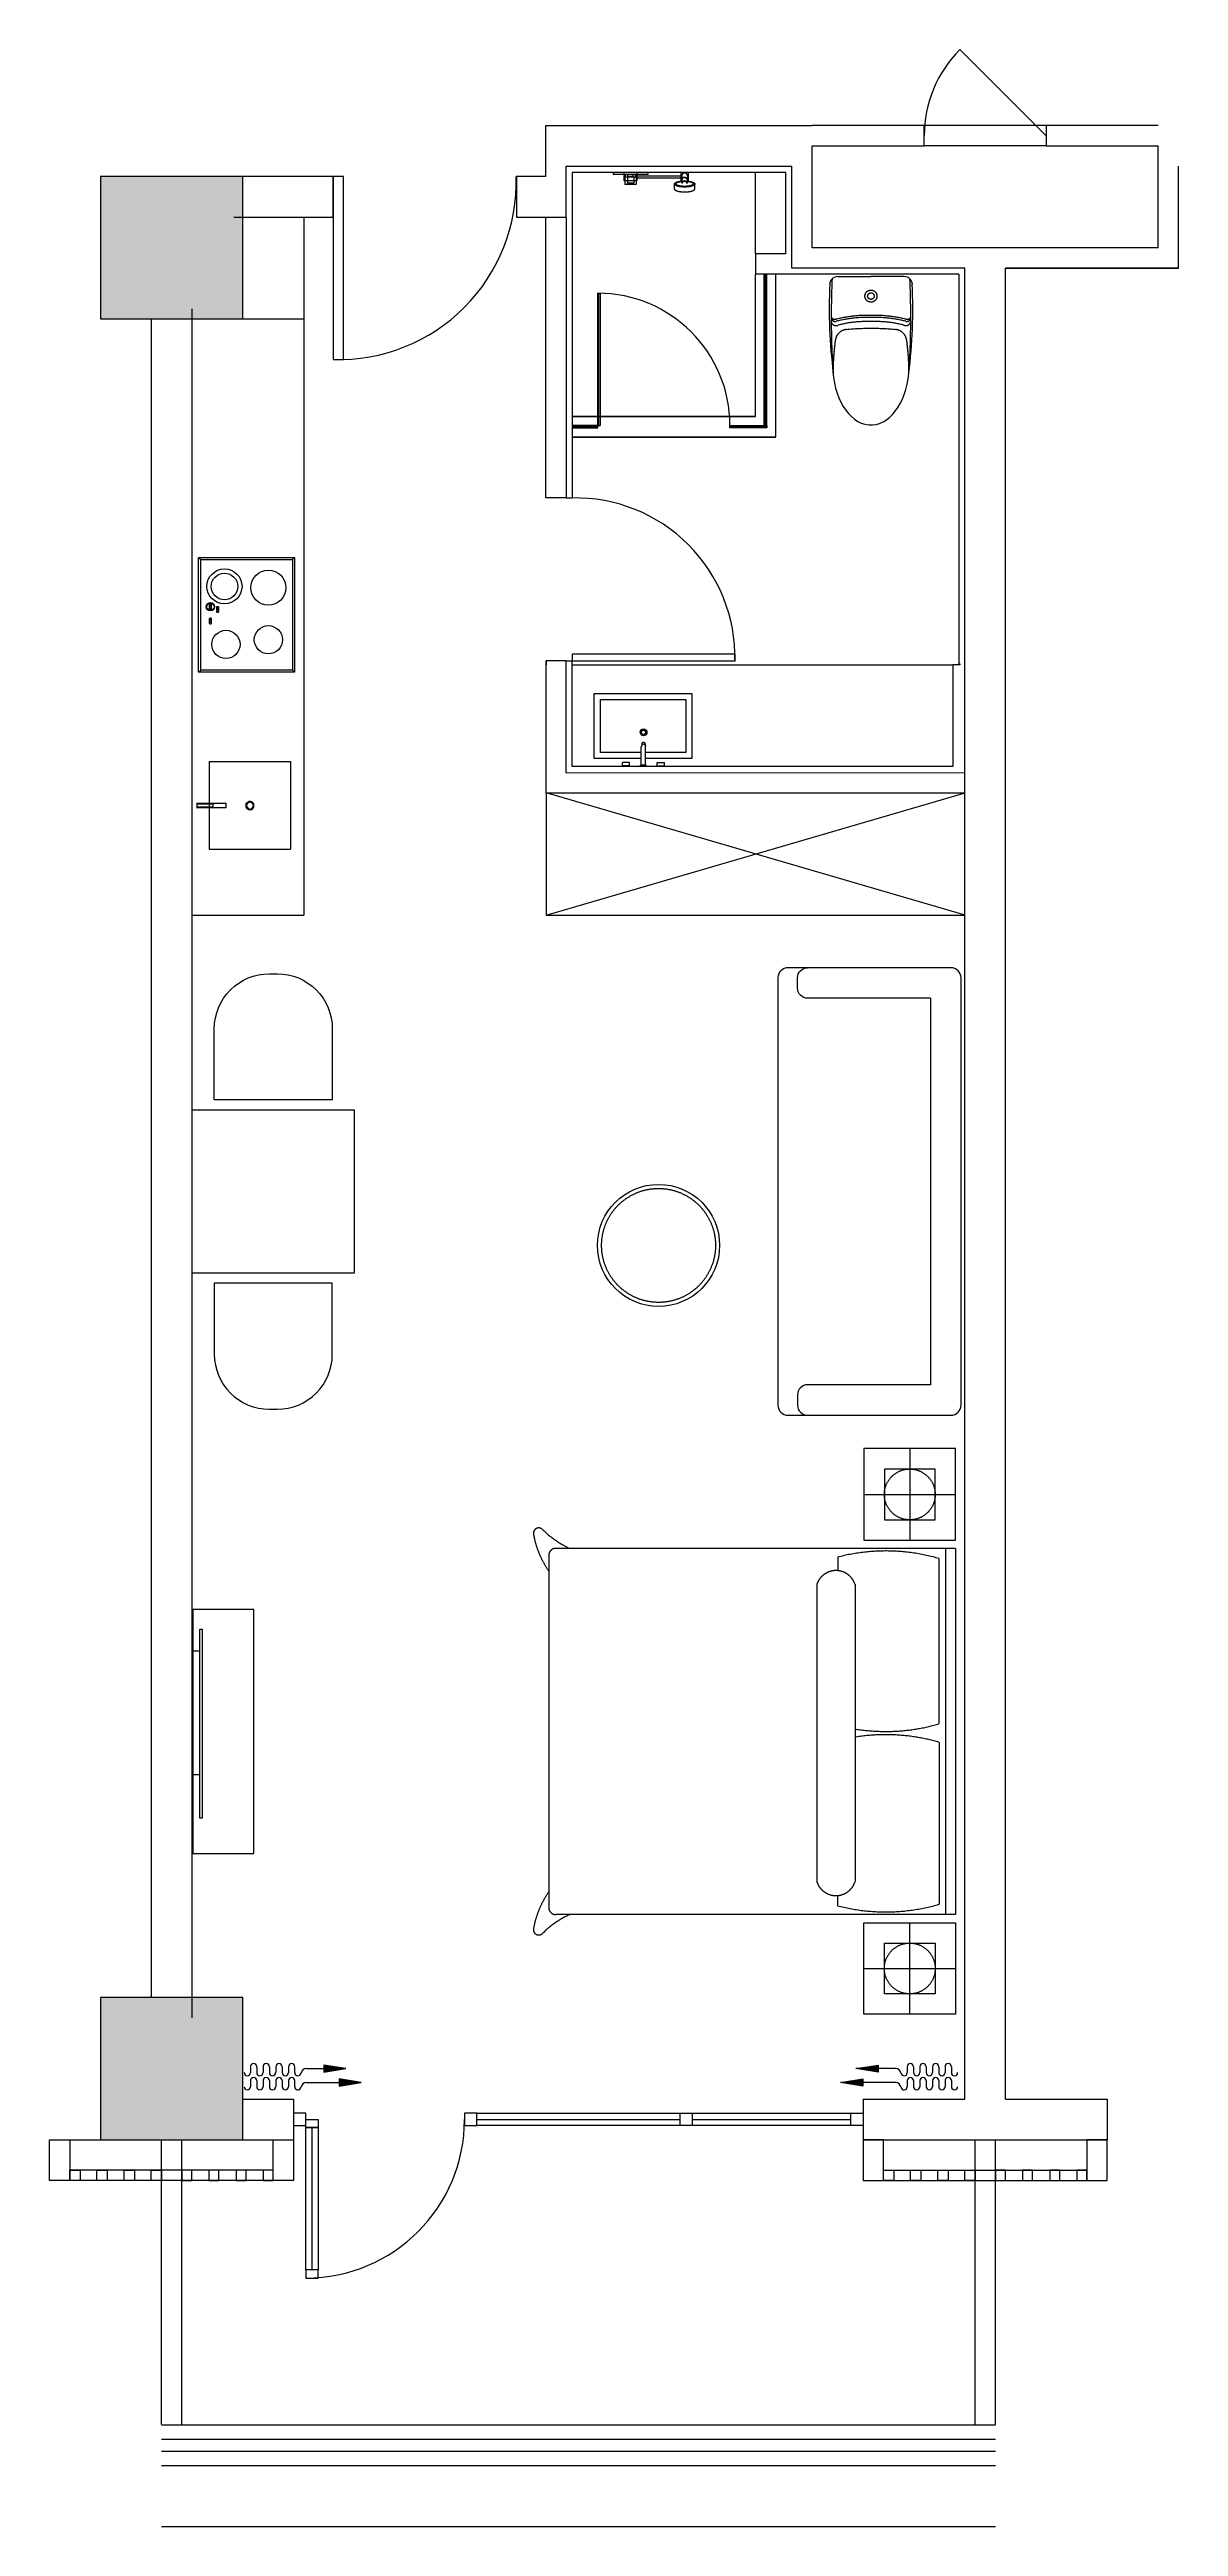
# Model space of a CAD drawing. Header units: millimetres. Extents: x -171991 to -58043, y -1085310 to -1072722.
# Drawn here: x -129583 to -124033, y -1084897 to -1072722 of the extents above; entities that cross this region are included whole.
import ezdxf

# ---------------------------------------------------------------- set-up
doc = ezdxf.new("R2010")
doc.units = ezdxf.units.MM
doc.header["$LTSCALE"] = 1000
doc.header["$MEASUREMENT"] = 0
doc.linetypes.add('DASH', pattern=[0.35, 0.25, -0.1])
for name, color, linetype in [('A-土建墙  柱', 6, 'Continuous'), ('B不可动建筑图层', 6, 'Continuous'), ('COLUMN', 6, 'Continuous'), ('DOOR_FIRE_TEXT', 7, 'Continuous'), ('J家具', 4, 'Continuous'), ('K可动模块', 4, 'Continuous')]:
    doc.layers.add(name, color=color, linetype=linetype)
doc.styles.add('ROMANS', font='romans.shx', dxfattribs={"width": 0.5})

# ---------------------------------------------------------------- blocks, each defined once
blk = doc.blocks.new('$DORLIB2D$00000114')
at = {"color": 0}
blk.add_line((0.5, 0), (-0.207, 0.707), dxfattribs=at)
blk.add_arc((0.5, 0), 1, 135, 180, dxfattribs=at)

msp = doc.modelspace()

# ---------------------------------------------------------------- hatches: boundary and pattern name
at = {"layer": 'B不可动建筑图层', "extrusion": (-1.36181e-08, 7.05595e-19, 1)}
for points in [[(-129333, -1074046), (-128633, -1074046), (-128633, -1073346), (-129333, -1073346)], [(-129333, -1082996), (-128633, -1082996), (-128633, -1082296), (-129333, -1082296)]]:
    msp.add_hatch(color=6, dxfattribs=at).paths.add_polyline_path(points)

# ---------------------------------------------------------------- linework, layer by layer
at = {"layer": 'A-土建墙  柱', "color": 6, "extrusion": (-1.36181e-08, 7.05684e-19, 1)}
for p, q in [((-125083, -1073796, 0), (-125933, -1073796, 0)), ((-125083, -1073796, 0), (-125933, -1073796, 0)), ((-124983, -1073696, 0), (-125833, -1073696, 0)), ((-125083, -1082796, 0), (-125083, -1073796, 0)), ((-124883, -1082796, 0), (-124883, -1073796, 0)), ((-128633, -1082796, 0), (-128383, -1082796, 0))]:
    msp.add_line(p, q, dxfattribs=at)
at = {"layer": 'B不可动建筑图层', "color": 6, "extrusion": (-1.36181e-08, 7.05684e-19, 1)}
for p, q in [((-127143, -1073096, 0), (-125833, -1073096, 0)), ((-127143, -1073346, 0), (-127143, -1073096, 0)), ((-125283, -1073096, 0), (-125833, -1073096, 0)), ((-124683, -1073096, 0), (-125283, -1073096, 0)), ((-125283, -1073196, 0), (-125283, -1073096, 0)), ((-124133, -1073096, 0), (-124683, -1073096, 0)), ((-124683, -1073096, 0), (-124683, -1073196, 0)), ((-127043, -1073296, 0), (-125933, -1073296, 0)), ((-127043, -1073546, 0), (-127043, -1073296, 0)), ((-127043, -1073296, 0), (-125933, -1073296, 0)), ((-127043, -1073546, 0), (-127043, -1073296, 0)), ((-125933, -1073796, 0), (-125933, -1073296, 0)), ((-125933, -1073796, 0), (-125933, -1073296, 0)), ((-125833, -1073696, 0), (-125833, -1073196, 0)), ((-125833, -1073196, 0), (-125283, -1073196, 0)), ((-124683, -1073196, 0), (-125283, -1073196, 0)), ((-124683, -1073196, 0), (-124133, -1073196, 0)), ((-124133, -1073696, 0), (-124133, -1073196, 0)), ((-124033, -1073796, 0), (-124033, -1073296, 0)), ((-124033, -1073796, 0), (-124033, -1073296, 0)), ((-128633, -1073346, 0), (-129333, -1073346, 0)), ((-129333, -1073346, 0), (-129333, -1074046, 0)), ((-128188, -1073346, 0), (-128677, -1073346, 0)), ((-128633, -1074046, 0), (-128633, -1073346, 0)), ((-128188, -1073346, 0), (-128633, -1073346, 0)), ((-128188, -1073546, 0), (-128188, -1073346, 0)), ((-128188, -1073546, 0), (-128188, -1073346, 0)), ((-127143, -1073346, 0), (-127288, -1073346, 0)), ((-127288, -1073346, 0), (-127288, -1073546, 0)), ((-127143, -1073346, 0), (-127288, -1073346, 0)), ((-128677, -1073546, 0), (-128188, -1073546, 0)), ((-128633, -1073546, 0), (-128188, -1073546, 0)), ((-127288, -1073546, 0), (-127043, -1073546, 0)), ((-124133, -1073696, 0), (-124983, -1073696, 0)), ((-124033, -1073796, 0), (-124883, -1073796, 0)), ((-124883, -1073796, 0), (-124033, -1073796, 0)), ((-128883, -1073996), (-128883, -1082396)), ((-129083, -1074046, 0), (-129083, -1082296, 0)), ((-128633, -1082296, 0), (-129333, -1082296, 0)), ((-129333, -1082296, 0), (-129333, -1082996, 0)), ((-128633, -1082996, 0), (-128633, -1082296, 0)), ((-128383, -1082796, 0), (-128383, -1082996, 0)), ((-125583, -1082796, 0), (-125083, -1082796, 0)), ((-125583, -1082796, 0), (-125583, -1082996, 0)), ((-124883, -1082796, 0), (-124383, -1082796, 0)), ((-124383, -1082796, 0), (-124383, -1082996, 0)), ((-127483, -1082866, 0), (-126483, -1082866, 0)), ((-127483, -1082896, 0), (-126483, -1082896, 0)), ((-126483, -1082926, 0), (-127483, -1082926, 0)), ((-126423, -1082866, 0), (-125643, -1082866, 0)), ((-126423, -1082896, 0), (-125643, -1082896, 0)), ((-125643, -1082926, 0), (-126423, -1082926, 0)), ((-129583, -1083196, 0), (-129583, -1082996, 0)), ((-129583, -1082996, 0), (-129483, -1082996, 0)), ((-129583, -1082996, 0), (-129333, -1082996, 0)), ((-129483, -1082996, 0), (-129483, -1083196, 0)), ((-129333, -1082996, 0), (-128633, -1082996, 0)), ((-129033, -1084396, 0), (-129033, -1082996, 0)), ((-128933, -1084396, 0), (-128933, -1082996, 0)), ((-128633, -1082996, 0), (-128383, -1082996, 0)), ((-128293, -1082936, 0), (-128293, -1083636, 0)), ((-125583, -1082996, 0), (-124983, -1082996, 0)), ((-125033, -1084396, 0), (-125033, -1082996, 0)), ((-124983, -1082996, 0), (-124383, -1082996, 0)), ((-124933, -1084396, 0), (-124933, -1082996, 0)), ((-129033, -1083146, 0), (-129483, -1083146, 0)), ((-128483, -1083146, 0), (-129033, -1083146, 0)), ((-125483, -1083146, 0), (-124933, -1083146, 0)), ((-124933, -1083146, 0), (-124483, -1083146, 0)), ((-129483, -1083196, 0), (-129583, -1083196, 0)), ((-129033, -1083196, 0), (-129483, -1083196, 0)), ((-128483, -1083196, 0), (-129033, -1083196, 0)), ((-125483, -1083196, 0), (-124933, -1083196, 0)), ((-124933, -1083196, 0), (-124483, -1083196, 0))]:
    msp.add_line(p, q, dxfattribs=at)
at = {"layer": 'B不可动建筑图层', "color": 6, "elevation": 0}
msp.add_lwpolyline([(-128138, -1073346), (-128188, -1073346), (-128188, -1074246), (-128138, -1074246)], close=True, dxfattribs=at)
at = {"layer": 'B不可动建筑图层', "color": 6, "extrusion": (-1.36181e-08, 7.05684e-19, 1), "elevation": 0}
for points in [[(-128383, -1082926), (-128323, -1082926), (-128323, -1082866), (-128383, -1082866)], [(-128323, -1082936), (-128323, -1082896), (-128263, -1082896), (-128263, -1082936)], [(-127543, -1082926), (-127483, -1082926), (-127483, -1082866), (-127543, -1082866)], [(-126423, -1082926), (-126483, -1082926), (-126483, -1082866), (-126423, -1082866)], [(-125583, -1082926), (-125643, -1082926), (-125643, -1082866), (-125583, -1082866)], [(-128323, -1083636), (-128323, -1082936), (-128263, -1082936), (-128263, -1083636)], [(-128263, -1083676), (-128263, -1083636), (-128323, -1083636), (-128323, -1083676)]]:
    msp.add_lwpolyline(points, close=True, dxfattribs=at)
for points in [[(-128483, -1083196), (-128483, -1082996), (-128383, -1082996), (-128383, -1083196), (-128483, -1083196)], [(-125483, -1083196), (-125483, -1082996), (-125583, -1082996), (-125583, -1083196), (-125483, -1083196)], [(-124383, -1083196), (-124383, -1082996), (-124483, -1082996), (-124483, -1083196), (-124383, -1083196)], [(-129483, -1083196), (-129483, -1083146), (-129433, -1083146), (-129433, -1083196), (-129483, -1083196)], [(-129350, -1083196), (-129350, -1083146), (-129300, -1083146), (-129300, -1083196), (-129350, -1083196)], [(-129216, -1083196), (-129216, -1083146), (-129166, -1083146), (-129166, -1083196), (-129216, -1083196)], [(-129083, -1083196), (-129083, -1083146), (-129033, -1083146), (-129033, -1083196), (-129083, -1083196)], [(-128883, -1083196), (-128883, -1083146), (-128933, -1083146), (-128933, -1083196), (-128883, -1083196)], [(-128750, -1083196), (-128750, -1083146), (-128800, -1083146), (-128800, -1083196), (-128750, -1083196)], [(-128616, -1083196), (-128616, -1083146), (-128666, -1083146), (-128666, -1083196), (-128616, -1083196)], [(-128483, -1083196), (-128483, -1083146), (-128533, -1083146), (-128533, -1083196), (-128483, -1083196)], [(-125483, -1083196), (-125483, -1083146), (-125433, -1083146), (-125433, -1083196), (-125483, -1083196)], [(-125350, -1083196), (-125350, -1083146), (-125300, -1083146), (-125300, -1083196), (-125350, -1083196)], [(-125216, -1083196), (-125216, -1083146), (-125166, -1083146), (-125166, -1083196), (-125216, -1083196)], [(-125083, -1083196), (-125083, -1083146), (-125033, -1083146), (-125033, -1083196), (-125083, -1083196)], [(-124883, -1083196), (-124883, -1083146), (-124933, -1083146), (-124933, -1083196), (-124883, -1083196)], [(-124750, -1083196), (-124750, -1083146), (-124800, -1083146), (-124800, -1083196), (-124750, -1083196)], [(-124616, -1083196), (-124616, -1083146), (-124666, -1083146), (-124666, -1083196), (-124616, -1083196)], [(-124483, -1083196), (-124483, -1083146), (-124533, -1083146), (-124533, -1083196), (-124483, -1083196)], [(-129033, -1084397), (-124933, -1084397)], [(-129033, -1084397), (-124933, -1084397)], [(-129033, -1084397), (-124933, -1084397)], [(-129033, -1084397), (-124933, -1084397)], [(-129033, -1084397), (-124933, -1084397)], [(-129033, -1084467), (-124933, -1084467)], [(-129033, -1084467), (-124933, -1084467)], [(-129033, -1084467), (-124933, -1084467)], [(-129033, -1084467), (-124933, -1084467)], [(-129033, -1084467), (-124933, -1084467)], [(-129033, -1084527), (-124933, -1084527)], [(-129033, -1084527), (-124933, -1084527)], [(-129033, -1084527), (-124933, -1084527)], [(-129033, -1084527), (-124933, -1084527)], [(-129033, -1084527), (-124933, -1084527)], [(-129033, -1084597), (-124933, -1084597)], [(-129033, -1084597), (-124933, -1084597)], [(-129033, -1084597), (-124933, -1084597)], [(-129033, -1084597), (-124933, -1084597)], [(-129033, -1084597), (-124933, -1084597)], [(-129033, -1084897), (-124933, -1084897)]]:
    msp.add_lwpolyline(points, dxfattribs=at)
at = {"layer": 'B不可动建筑图层', "color": 6}
msp.add_arc((-128163, -1073371, 0), 875, 268.3633, 1.6417, dxfattribs=at)
at = {"layer": 'B不可动建筑图层', "color": 6, "extrusion": (-1.36181e-08, 7.05684e-19, 1)}
msp.add_arc((-128323, -1082896, 0), 780, 269.9991, 359.9991, dxfattribs=at)
at = {"layer": 'COLUMN', "linetype": 'ByBlock', "extrusion": (-1.36181e-08, 7.05684e-19, 1)}
msp.add_line((-129333, -1074046, 0), (-128633, -1074046, 0), dxfattribs=at)
at = {"layer": 'DOOR_FIRE_TEXT', "color": 4, "linetype": 'ByBlock'}
for p, q in [((-127141, -1076377, 0), (-127141, -1076977, 0)), ((-127141, -1076977, 0), (-125083, -1076977, 0))]:
    msp.add_line(p, q, dxfattribs=at)
at = {"layer": 'J家具', "linetype": 'DASH', "ltscale": 150, "extrusion": (-1.36181e-08, 7.05684e-19, 1)}
for p, q in [((-125963, -1073326, 0), (-127013, -1073326, 0)), ((-126812, -1073326, 0), (-126812, -1073336, 0)), ((-126642, -1073326, 0), (-126812, -1073326, 0)), ((-126642, -1073336, 0), (-126812, -1073336, 0)), ((-126759, -1073328, 0), (-126757, -1073326, 0)), ((-126759, -1073328, 0), (-126759, -1073365, 0)), ((-126757, -1073367, 0), (-126759, -1073365, 0)), ((-126697, -1073326, 0), (-126757, -1073326, 0)), ((-126697, -1073367, 0), (-126757, -1073367, 0)), ((-126753, -1073349, 0), (-126754, -1073350, 0)), ((-126754, -1073350, 0), (-126754, -1073384, 0)), ((-126753, -1073385, 0), (-126754, -1073384, 0)), ((-126700, -1073349, 0), (-126753, -1073349, 0)), ((-126700, -1073385, 0), (-126753, -1073385, 0)), ((-126752, -1073349, 0), (-126752, -1073338, 0)), ((-126742, -1073350, 0), (-126741, -1073349, 0)), ((-126742, -1073350, 0), (-126742, -1073378, 0)), ((-126741, -1073379, 0), (-126742, -1073378, 0)), ((-126712, -1073349, 0), (-126741, -1073349, 0)), ((-126712, -1073379, 0), (-126741, -1073379, 0)), ((-126740, -1073347, 0), (-126740, -1073338, 0)), ((-126713, -1073347, 0), (-126740, -1073347, 0)), ((-126739, -1073349, 0), (-126739, -1073347, 0)), ((-126714, -1073349, 0), (-126714, -1073347, 0)), ((-126713, -1073347, 0), (-126713, -1073338, 0)), ((-126712, -1073349, 0), (-126711, -1073350, 0)), ((-126711, -1073378, 0), (-126712, -1073379, 0)), ((-126711, -1073350, 0), (-126711, -1073378, 0)), ((-126701, -1073349, 0), (-126701, -1073338, 0)), ((-126700, -1073349, 0), (-126699, -1073350, 0)), ((-126699, -1073384, 0), (-126700, -1073385, 0)), ((-126699, -1073350, 0), (-126699, -1073384, 0)), ((-126697, -1073326, 0), (-126695, -1073328, 0)), ((-126695, -1073365, 0), (-126697, -1073367, 0)), ((-126695, -1073328, 0), (-126695, -1073365, 0)), ((-126642, -1073326, 0), (-126642, -1073336, 0)), ((-126113, -1073726, 0), (-126113, -1073326, 0)), ((-125963, -1073726, 0), (-125963, -1073326, 0)), ((-127143, -1074926, 0), (-127143, -1073547, 0)), ((-127043, -1073547, 0), (-127043, -1074926, 0)), ((-126113, -1073726, 0), (-126113, -1073826, 0)), ((-125963, -1073726, 0), (-126113, -1073726, 0)), ((-125113, -1073826, 0), (-126113, -1073826, 0)), ((-126113, -1074526, 0), (-126113, -1073826, 0)), ((-126013, -1074626, 0), (-126013, -1073826, 0)), ((-126113, -1074526, 0), (-127013, -1074526, 0)), ((-127013, -1074626, 0), (-126013, -1074626, 0)), ((-127043, -1074926, 0), (-127143, -1074926, 0)), ((-127043, -1075726, 0), (-127141, -1075726, 0)), ((-127141, -1075726, 0), (-127141, -1075747, 0)), ((-127141, -1076377, 0), (-127141, -1075726, 0)), ((-127043, -1076277, 0), (-127043, -1075726, 0)), ((-127013, -1076246, 0), (-127013, -1075726, 0)), ((-127013, -1075746, 0), (-125143, -1075746, 0)), ((-125143, -1075746, 0), (-125143, -1076246, 0)), ((-127043, -1076277, 0), (-125082, -1076276, 0)), ((-125143, -1076246, 0), (-127013, -1076246, 0)), ((-127141, -1076376, 0), (-125082, -1076376, 0))]:
    msp.add_line(p, q, dxfattribs=at)
at = {"layer": 'J家具', "extrusion": (-1.36181e-08, 7.05684e-19, 1)}
for p, q in [((-128333, -1073546, 0), (-128333, -1074925, 0)), ((-128333, -1074925, 0), (-128333, -1076977, 0)), ((-128883, -1076977), (-128333, -1076977, 0)), ((-128595, -1082637, 0), (-128595, -1082666, 0)), ((-128564, -1082637, 0), (-128564, -1082666, 0)), ((-128533, -1082637, 0), (-128533, -1082666, 0)), ((-128502, -1082637, 0), (-128502, -1082666, 0)), ((-128471, -1082637, 0), (-128471, -1082666, 0)), ((-128440, -1082637, 0), (-128440, -1082666, 0)), ((-128409, -1082637, 0), (-128409, -1082666, 0)), ((-128378, -1082637, 0), (-128378, -1082666, 0)), ((-128320, -1082646, 0), (-128126, -1082646, 0)), ((-125424, -1082646, 0), (-125619, -1082646, 0)), ((-125367, -1082637, 0), (-125367, -1082666, 0)), ((-125336, -1082637, 0), (-125336, -1082666, 0)), ((-125305, -1082637, 0), (-125305, -1082666, 0)), ((-125274, -1082637, 0), (-125274, -1082666, 0)), ((-125242, -1082637, 0), (-125242, -1082666, 0)), ((-125211, -1082637, 0), (-125211, -1082666, 0)), ((-125180, -1082637, 0), (-125180, -1082666, 0)), ((-125149, -1082637, 0), (-125149, -1082666, 0)), ((-128595, -1082705, 0), (-128595, -1082735, 0)), ((-128564, -1082705, 0), (-128564, -1082735, 0)), ((-128533, -1082705, 0), (-128533, -1082735, 0)), ((-128502, -1082705, 0), (-128502, -1082735, 0)), ((-128471, -1082705, 0), (-128471, -1082735, 0)), ((-128440, -1082705, 0), (-128440, -1082735, 0)), ((-128409, -1082705, 0), (-128409, -1082735, 0)), ((-128378, -1082705, 0), (-128378, -1082735, 0)), ((-128320, -1082715, 0), (-128051, -1082715, 0)), ((-125424, -1082715, 0), (-125694, -1082715, 0)), ((-125367, -1082705, 0), (-125367, -1082735, 0)), ((-125336, -1082705, 0), (-125336, -1082735, 0)), ((-125305, -1082705, 0), (-125305, -1082735, 0)), ((-125274, -1082705, 0), (-125274, -1082735, 0)), ((-125242, -1082705, 0), (-125242, -1082735, 0)), ((-125211, -1082705, 0), (-125211, -1082735, 0)), ((-125180, -1082705, 0), (-125180, -1082735, 0)), ((-125149, -1082705, 0), (-125149, -1082735, 0))]:
    msp.add_line(p, q, dxfattribs=at)
at = {"layer": 'J家具'}
for p, q in [((-128883, -1074046), (-128333, -1074046, 0)), ((-128851, -1075218), (-128840, -1075229, 5)), ((-128389, -1075229, 5), (-128378, -1075218, 1)), ((-128788, -1075460, 2), (-128796, -1075460, 2)), ((-128753, -1075474, 2), (-128761, -1075474, 2)), ((-128788, -1075531, 2), (-128796, -1075531, 2)), ((-128851, -1075783), (-128840, -1075772, 5)), ((-128378, -1075783, 1), (-128389, -1075772, 5))]:
    msp.add_line(p, q, dxfattribs=at)
at = {"layer": 'J家具', "linetype": 'DASH', "ltscale": 150, "extrusion": (2.38e-07, -2.10416e-06, 1)}
for p, q in [((-126114, -1074527, 0), (-127013, -1074527, 0)), ((-127013, -1074627, 0), (-126014, -1074627, 0))]:
    msp.add_line(p, q, dxfattribs=at)
at = {"layer": 'J家具', "linetype": 'DASH', "ltscale": 150}
for p, q in [((-127043, -1074926, 0), (-127013, -1074926, 0)), ((-127043, -1075726, 0), (-127013, -1075726, 0)), ((-125129, -1079599, 0), (-125579, -1079599, 0)), ((-125579, -1079599, 0), (-125579, -1080049, 0)), ((-125129, -1080049, 0), (-125129, -1079599, 0)), ((-127129, -1080124, 0), (-127129, -1080199, 0)), ((-127027, -1080089, 0), (-127094, -1080089, 0)), ((-125813, -1080089, 0), (-127027, -1080089, 0)), ((-125129, -1080089, 0), (-125813, -1080089, 0)), ((-125579, -1080049, 0), (-125129, -1080049, 0)), ((-125179, -1080089, 0), (-125179, -1081889, 0)), ((-125129, -1080089, 0), (-125129, -1081889, 0)), ((-127129, -1080199, 0), (-127129, -1081779, 0)), ((-127129, -1081779, 0), (-127129, -1081854, 0)), ((-127027, -1081889, 0), (-127094, -1081889, 0)), ((-126029, -1081889, 0), (-127027, -1081889, 0)), ((-125129, -1081889, 0), (-126034, -1081889, 0)), ((-125579, -1081929, 0), (-125129, -1081929, 0)), ((-125579, -1082379, 0), (-125579, -1081929, 0)), ((-125129, -1081929, 0), (-125129, -1082379, 0)), ((-125129, -1082379, 0), (-125579, -1082379, 0))]:
    msp.add_line(p, q, dxfattribs=at)
at = {"layer": 'J家具', "color": 251, "ltscale": 150}
for p, q in [((-127141, -1076977, 0), (-125082, -1076376, 0)), ((-125082, -1076977, 0), (-127141, -1076376, 0))]:
    msp.add_line(p, q, dxfattribs=at)
at = {"layer": 'J家具', "extrusion": (1.12917e-07, -2.4151e-06, 1)}
msp.add_line((-125252, -1077385, 0), (-125252, -1079285, 0), dxfattribs=at)
at = {"layer": 'J家具', "color": 251, "linetype": 'DASH', "ltscale": 150}
for p, q in [((-125354, -1079599, 0), (-125354, -1080049, 0)), ((-125229, -1079699, 0), (-125479, -1079699, 0)), ((-125479, -1079699, 0), (-125479, -1079949, 0)), ((-125229, -1079949, 0), (-125229, -1079699, 0)), ((-125579, -1079824, 0), (-125129, -1079824, 0)), ((-125479, -1079949, 0), (-125229, -1079949, 0)), ((-125708, -1080132, 0), (-125708, -1080199, 0)), ((-125210, -1080952, 0), (-125210, -1080139, 0)), ((-125811, -1080267, 0), (-125811, -1081727, 0)), ((-125623, -1080267, 0), (-125623, -1081727, 0)), ((-125210, -1081042, 0), (-125210, -1081839, 0)), ((-125811, -1081170, 0), (-125811, -1081727, 0)), ((-125708, -1081846, 0), (-125708, -1081795, 0)), ((-125354, -1082379, 0), (-125354, -1081929, 0)), ((-125479, -1082029, 0), (-125229, -1082029, 0)), ((-125479, -1082279, 0), (-125479, -1082029, 0)), ((-125229, -1082029, 0), (-125229, -1082279, 0)), ((-125579, -1082154, 0), (-125129, -1082154, 0)), ((-125229, -1082279, 0), (-125479, -1082279, 0))]:
    msp.add_line(p, q, dxfattribs=at)
at = {"layer": 'J家具', "linetype": 'DASH', "ltscale": 150, "extrusion": (-1.36181e-08, 7.05684e-19, 1), "elevation": 0}
for points in [[(-126114, -1073326), (-127013, -1073326), (-127013, -1074926)], [(-126642, -1073336), (-126705, -1073338), (-126760, -1073338), (-126812, -1073336)], [(-126695, -1073343), (-126475, -1073343)], [(-126695, -1073353), (-126475, -1073353)], [(-126511, -1073407), (-126511, -1073383)], [(-126480, -1073326), (-126479, -1073366)], [(-126480, -1073326), (-126443, -1073326)], [(-126475, -1073343), (-126475, -1073368)], [(-126471, -1073376), (-126473, -1073379)], [(-126452, -1073376), (-126450, -1073379)], [(-126447, -1073343), (-126447, -1073368)], [(-126443, -1073326), (-126444, -1073366)], [(-126411, -1073407), (-126411, -1073383)], [(-125113, -1073826), (-125113, -1075741), (-125108, -1075741), (-125108, -1075746), (-125143, -1075746), (-125143, -1076246)]]:
    msp.add_lwpolyline(points, dxfattribs=at)
at = {"layer": 'J家具'}
for points, elevation in [([(-128788, -1075448), (-128788, -1075472, -0.414214), (-128790, -1075475), (-128793, -1075475, -0.414214), (-128796, -1075472), (-128796, -1075448, -0.414214), (-128793, -1075446), (-128790, -1075446, -0.414214)], 2), ([(-128753, -1075462), (-128753, -1075486, -0.414214), (-128755, -1075489), (-128758, -1075489, -0.414214), (-128761, -1075486), (-128761, -1075462, -0.414214), (-128758, -1075459), (-128755, -1075459, -0.414214)], 2), ([(-128788, -1075519), (-128788, -1075543, -0.414214), (-128790, -1075546), (-128793, -1075546, -0.414214), (-128796, -1075543), (-128796, -1075519, -0.414214), (-128793, -1075516), (-128790, -1075516, -0.414214)], 2), ([(-128503, -1077265), (-128463, -1077265, -0.414214), (-128193, -1077535), (-128193, -1077885), (-128773, -1077885), (-128773, -1077535, -0.414214)], 0), ([(-128503, -1079405), (-128463, -1079405, 0.414214), (-128193, -1079135), (-128193, -1078785), (-128773, -1078785), (-128773, -1079135, 0.414214)], 0)]:
    msp.add_lwpolyline(points, format="xyb", close=True, dxfattribs=dict(at, elevation=elevation))
for points in [[(-128798, -1076222), (-128398, -1076222), (-128398, -1076653)], [(-128798, -1076222), (-128798, -1076653), (-128398, -1076653)], [(-128860, -1076426), (-128718, -1076426)], [(-128718, -1076449), (-128860, -1076449)], [(-128717, -1076427), (-128717, -1076426), (-128718, -1076426)], [(-128717, -1076427), (-128717, -1076449), (-128718, -1076449)], [(-128717, -1076449), (-128718, -1076449)]]:
    msp.add_lwpolyline(points, dxfattribs=at)
for points in [[(-128780, -1076446), (-128857, -1076446), (-128857, -1076430), (-128780, -1076430)], [(-128598, -1076417), (-128606, -1076419), (-128612, -1076424), (-128616, -1076428), (-128618, -1076433), (-128619, -1076438), (-128618, -1076442), (-128617, -1076447), (-128614, -1076451), (-128610, -1076454), (-128606, -1076457), (-128598, -1076458), (-128590, -1076457), (-128583, -1076453), (-128579, -1076446), (-128578, -1076438), (-128579, -1076430), (-128583, -1076424), (-128590, -1076419)], [(-128598, -1076422), (-128607, -1076424), (-128612, -1076429), (-128614, -1076438), (-128612, -1076446), (-128607, -1076453), (-128598, -1076455), (-128590, -1076453), (-128583, -1076446), (-128581, -1076438), (-128583, -1076429), (-128590, -1076424)]]:
    msp.add_lwpolyline(points, close=True, dxfattribs=at)
at = {"layer": 'J家具', "extrusion": (1.12917e-07, -2.4151e-06, 1), "elevation": 3}
msp.add_lwpolyline([(-125952, -1077235, 0.414214), (-126002, -1077285), (-126002, -1079385, 0.414214), (-125952, -1079435), (-125152, -1079435, 0.414214), (-125102, -1079385), (-125102, -1077285, 0.414214), (-125152, -1077235)], format="xyb", close=True, dxfattribs=at)
at = {"layer": 'J家具', "extrusion": (1.12945e-07, 2.4151e-06, 1), "elevation": -3}
msp.add_lwpolyline([(-125252, -1077385), (-125856, -1077385, -0.414214), (-125906, -1077335), (-125906, -1077285, -0.414214), (-125856, -1077235)], format="xyb", dxfattribs=at)
at = {"layer": 'J家具', "elevation": 0}
msp.add_lwpolyline([(-128083, -1078735), (-128083, -1077935), (-128883, -1077935), (-128883, -1078735)], close=True, dxfattribs=at)
at = {"layer": 'J家具', "extrusion": (1.12917e-07, -2.4151e-06, 1), "elevation": 3}
msp.add_lwpolyline([(-125252, -1079285), (-125856, -1079285, 0.414214), (-125906, -1079335), (-125906, -1079385, 0.414214), (-125856, -1079435)], format="xyb", dxfattribs=at)
at = {"layer": 'J家具', "extrusion": (-1.36181e-08, 7.05684e-19, 1), "elevation": 0}
for points in [[(-128578, -1080389), (-128879, -1080389), (-128879, -1081589), (-128578, -1081589)], [(-128235, -1082664), (-128126, -1082646), (-128235, -1082629)], [(-128233, -1082662), (-128138, -1082646), (-128233, -1082631)], [(-128231, -1082659), (-128151, -1082646), (-128231, -1082634)], [(-128229, -1082657), (-128164, -1082646), (-128229, -1082636)], [(-128227, -1082655), (-128176, -1082646), (-128227, -1082638)], [(-128225, -1082652), (-128189, -1082646), (-128225, -1082641)], [(-128223, -1082650), (-128202, -1082646), (-128223, -1082643)], [(-128221, -1082647), (-128215, -1082646), (-128221, -1082645)], [(-125509, -1082664), (-125619, -1082646), (-125509, -1082629)], [(-125511, -1082662), (-125606, -1082646), (-125511, -1082631)], [(-125513, -1082659), (-125594, -1082646), (-125513, -1082634)], [(-125515, -1082657), (-125581, -1082646), (-125515, -1082636)], [(-125517, -1082655), (-125568, -1082646), (-125517, -1082638)], [(-125519, -1082652), (-125555, -1082646), (-125519, -1082641)], [(-125521, -1082650), (-125543, -1082646), (-125521, -1082643)], [(-125523, -1082647), (-125530, -1082646), (-125523, -1082645)], [(-128160, -1082732), (-128051, -1082715), (-128160, -1082697)], [(-128158, -1082730), (-128063, -1082715), (-128158, -1082700)], [(-128156, -1082728), (-128076, -1082715), (-128156, -1082702)], [(-128154, -1082725), (-128089, -1082715), (-128154, -1082705)], [(-128152, -1082723), (-128102, -1082715), (-128152, -1082707)], [(-128150, -1082721), (-128114, -1082715), (-128150, -1082709)], [(-128148, -1082718), (-128127, -1082715), (-128148, -1082712)], [(-128146, -1082716), (-128140, -1082715), (-128146, -1082714)], [(-125584, -1082732), (-125694, -1082715), (-125584, -1082697)], [(-125586, -1082730), (-125681, -1082715), (-125586, -1082700)], [(-125588, -1082728), (-125668, -1082715), (-125588, -1082702)], [(-125590, -1082725), (-125656, -1082715), (-125590, -1082705)], [(-125592, -1082723), (-125643, -1082715), (-125592, -1082707)], [(-125594, -1082721), (-125630, -1082715), (-125594, -1082709)], [(-125596, -1082718), (-125618, -1082715), (-125596, -1082712)], [(-125598, -1082716), (-125605, -1082715), (-125598, -1082714)]]:
    msp.add_lwpolyline(points, close=True, dxfattribs=at)
for points in [[(-128832, -1081416), (-128844, -1081416), (-128844, -1080486), (-128832, -1080486), (-128832, -1081416)], [(-128844, -1080595), (-128879, -1080595)], [(-128846, -1081203), (-128879, -1081203), (-128879, -1080595)]]:
    msp.add_lwpolyline(points, dxfattribs=at)
at = {"layer": 'J家具', "color": 251, "linetype": 'DASH', "ltscale": 150}
for centre, radius in [((-125545, -1073934, 0), 29.6), ((-125545, -1073934, 0), 16.1), ((-125354, -1079824, 0), 125), ((-125354, -1082154, 0), 125)]:
    msp.add_circle(centre, radius, dxfattribs=at)
at = {"layer": 'J家具'}
for centre, radius in [((-128723, -1075361, 612), 86.2), ((-128723, -1075361, 612), 65.5), ((-128507, -1075367, 612), 86.2), ((-128792, -1075461, 2), 20.3), ((-128792, -1075461, 2), 17.5), ((-128716, -1075646, 612), 69.4), ((-128507, -1075623, 612), 69.4)]:
    msp.add_circle(centre, radius, dxfattribs=at)
at = {"layer": 'J家具', "extrusion": (-1.36181e-08, 7.05684e-19, 1)}
msp.add_circle((-126589, -1078600, 0), 300, dxfattribs=at)
at = {"layer": 'J家具', "color": 251, "linetype": 'DASH', "ltscale": 150, "extrusion": (-1.36181e-08, 7.05684e-19, 1)}
msp.add_circle((-126589, -1078600, 0), 280, dxfattribs=at)
at = {"layer": 'J家具', "linetype": 'DASH', "ltscale": 150, "extrusion": (-1.36181e-08, 7.05684e-19, 1)}
for centre, radius, start, end in [((-126461, -1073366, 0), 17.3, 180, 227.216), ((-126461, -1073366, 0), 15.3, 312.784, 227.216), ((-126461, -1073366, 0), 14.3, 312.784, 227.216), ((-126461, -1073343, 0), 14, 357.7558, 180), ((-126461, -1073366, 0), 17.3, 312.784, 0)]:
    msp.add_arc(centre, radius, start, end, dxfattribs=at)
at = {"layer": 'J家具', "color": 251, "linetype": 'DASH', "ltscale": 150}
for centre, radius, start, end in [((-121428, -1074035, 0), 4312, 177.5288, 183.6994), ((-129661, -1074035, 0), 4312, 356.3006, 2.4712), ((-125721, -1074040, 0), 18.8, 174.0685, 287.6407), ((-125723, -1074030, 0), 18.2, 203.5276, 286.6187), ((-125568, -1074631, 0), 602, 87.7467, 104.3815), ((-125568, -1074631, 0), 592, 87.7467, 104.3815), ((-125521, -1074631, 0), 602, 75.6185, 92.2533), ((-125521, -1074631, 0), 592, 75.6185, 92.2533), ((-125368, -1074040, 0), 18.8, 252.3593, 5.9315), ((-125366, -1074030, 0), 18.2, 253.3813, 336.4724), ((-125717, -1074055, 0), 24.1, 198.0596, 297.7967), ((-124631, -1074306, 0), 1100, 171.703, 180.3481), ((-125660, -1074158, 0), 60, 95.3921, 169.5299), ((-125568, -1074611, 0), 552, 87.5425, 104.3815), ((-125536, -1075471, 0), 1378, 90.3409, 95.3921), ((-125521, -1074611, 0), 552, 75.6185, 92.4575), ((-125553, -1075471, 0), 1378, 84.6079, 89.6591), ((-125429, -1074158, 0), 60, 10.4701, 84.6079), ((-125373, -1074055, 0), 24.1, 242.2033, 341.9404), ((-126458, -1074306, 0), 1100, 359.6519, 8.297), ((-125472, -1081038, 0), 936, 73.7614, 104.6385), ((-125717, -1080297, 0), 98.8, 17.9551, 162.0449), ((-125472, -1080053, 0), 936, 260.6988, 286.2386), ((-125472, -1081941, 0), 936, 73.7614, 99.3012), ((-125717, -1081697, 0), 98.8, 197.9551, 342.0449), ((-125472, -1080940, 0), 936, 255.3615, 286.2386)]:
    msp.add_arc(centre, radius, start, end, dxfattribs=at)
at = {"layer": 'J家具', "color": 251, "ltscale": 150, "extrusion": (-1.36181e-08, 7.05684e-19, 1)}
msp.add_arc((-126888, -1074570, 0), 650, 0, 90, dxfattribs=at)
at = {"layer": 'J家具', "color": 251, "ltscale": 150}
msp.add_arc((-126997, -1075710, 0), 784, 358.7922, 91.169, dxfattribs=at)
at = {"layer": 'J家具', "linetype": 'DASH', "ltscale": 150}
for centre, radius, start, end in [((-127178, -1080015, 0), 26.4, 44.4254, 190.1236), ((-126847, -1079690, 0), 437, 224.4254, 245.7104), ((-126758, -1079940, 0), 453, 190.1236, 214.9237), ((-127094, -1080124, 0), 35, 90, 180), ((-127094, -1080124, 0), 35, 90, 180), ((-126758, -1082038, 0), 453, 145.0763, 169.8764), ((-126847, -1082288, 0), 437, 114.2896, 135.5746), ((-127094, -1081854, 0), 35, 180, 270), ((-127094, -1081854, 0), 35, 180, 270), ((-127178, -1081963, 0), 26.4, 169.8764, 315.5746)]:
    msp.add_arc(centre, radius, start, end, dxfattribs=at)
at = {"layer": 'J家具', "extrusion": (-1.36181e-08, 7.05684e-19, 1)}
for centre, radius, start, end in [((-128611, -1082666, 0), 15.5, 180, 0), ((-128580, -1082637, 0), 15.5, 0, 180), ((-128549, -1082666, 0), 15.5, 180, 0), ((-128518, -1082637, 0), 15.5, 0, 180), ((-128487, -1082666, 0), 15.5, 180, 0), ((-128455, -1082637, 0), 15.5, 0, 180), ((-128424, -1082666, 0), 15.5, 180, 0), ((-128393, -1082637, 0), 15.5, 0, 180), ((-128362, -1082666, 0), 15.5, 180, 350.4052), ((-128320, -1082673, 0), 27, 90, 170.4052), ((-125424, -1082673, 0), 27, 9.5948, 90), ((-125382, -1082666, 0), 15.5, 189.5948, 360), ((-125351, -1082637, 0), 15.5, 360, 180), ((-125320, -1082666, 0), 15.5, 180, 360), ((-125289, -1082637, 0), 15.5, 360, 180), ((-125258, -1082666, 0), 15.5, 180, 360), ((-125227, -1082637, 0), 15.5, 360, 180), ((-125196, -1082666, 0), 15.5, 180, 360), ((-125165, -1082637, 0), 15.5, 360, 180), ((-125134, -1082666, 0), 15.5, 180, 360), ((-128611, -1082735, 0), 15.5, 180, 0), ((-128580, -1082705, 0), 15.5, 0, 180), ((-128549, -1082735, 0), 15.5, 180, 0), ((-128518, -1082705, 0), 15.5, 0, 180), ((-128487, -1082735, 0), 15.5, 180, 0), ((-128455, -1082705, 0), 15.5, 0, 180), ((-128424, -1082735, 0), 15.5, 180, 0), ((-128393, -1082705, 0), 15.5, 0, 180), ((-128362, -1082735, 0), 15.5, 180, 350.4052), ((-128320, -1082742, 0), 27, 90, 170.4052), ((-125424, -1082742, 0), 27, 9.5948, 90), ((-125382, -1082735, 0), 15.5, 189.5948, 360), ((-125351, -1082705, 0), 15.5, 360, 180), ((-125320, -1082735, 0), 15.5, 180, 360), ((-125289, -1082705, 0), 15.5, 360, 180), ((-125258, -1082735, 0), 15.5, 180, 360), ((-125227, -1082705, 0), 15.5, 360, 180), ((-125196, -1082735, 0), 15.5, 180, 360), ((-125165, -1082705, 0), 15.5, 360, 180), ((-125134, -1082735, 0), 15.5, 180, 360)]:
    msp.add_arc(centre, radius, start, end, dxfattribs=at)
at = {"layer": 'J家具', "linetype": 'DASH', "ltscale": 150, "extrusion": (-1.36181e-08, 7.05684e-19, 1)}
for centre, start_param, end_param in [((-126461, -1073383, 0), 4.712389, 10.995574), ((-126461, -1073407, 0), 0, 3.141593)]:
    msp.add_ellipse(centre, major_axis=(-50, 0, 0), ratio=0.298895, start_param=start_param, end_param=end_param, dxfattribs=at)
at = {"layer": 'J家具', "linetype": 'DASH', "ltscale": 150, "extrusion": (1.36181e-08, -7.05684e-19, -1)}
msp.add_ellipse((-126461, -1073382, 0), major_axis=(-42.9, 0, 0), ratio=0.257242, start_param=-1.570796, end_param=4.712389, dxfattribs=at)
at = {"layer": 'J家具'}
for points in [[(-128378, -1075218, 1), (-128378, -1075783, 1), (-128851, -1075783), (-128851, -1075218)], [(-128389, -1075229, 5), (-128389, -1075772, 2), (-128840, -1075772, 2), (-128840, -1075229, 5)]]:
    msp.add_3dface(points, dxfattribs=at)
at = {"layer": 'K可动模块', "extrusion": (-1.36181e-08, 7.05684e-19, 1)}
for p, q in [((-126069, -1074570, 0), (-126069, -1073826, 0)), ((-126063, -1074570, 0), (-126063, -1073826, 0)), ((-126057, -1074570, 0), (-126057, -1073826, 0)), ((-126888, -1074570, 0), (-126888, -1073920, 0)), ((-126888, -1073920, 0), (-126876, -1073920, 0)), ((-126882, -1074570, 0), (-126882, -1073920, 0)), ((-126876, -1073920, 0), (-126876, -1074570, 0)), ((-126888, -1074570, 0), (-126876, -1074570, 0)), ((-126766, -1076242, 0), (-126766, -1076226, 0)), ((-126732, -1076226, 0), (-126766, -1076226, 0)), ((-126732, -1076242, 0), (-126732, -1076226, 0)), ((-126674, -1076239, 0), (-126674, -1076147, 0)), ((-126672, -1076135, 0), (-126673, -1076145, 0)), ((-126654, -1076135, 0), (-126653, -1076145, 0)), ((-126653, -1076239, 0), (-126653, -1076147, 0)), ((-126595, -1076242, 0), (-126595, -1076226, 0)), ((-126595, -1076226, 0), (-126560, -1076226, 0)), ((-126560, -1076242, 0), (-126560, -1076226, 0)), ((-126732, -1076242, 0), (-126766, -1076242, 0)), ((-126763, -1076246, 0), (-126763, -1076242, 0)), ((-126735, -1076246, 0), (-126735, -1076242, 0)), ((-126650, -1076239, 0), (-126677, -1076239, 0)), ((-126677, -1076246, 0), (-126677, -1076239, 0)), ((-126650, -1076243, 0), (-126677, -1076243, 0)), ((-126650, -1076246, 0), (-126677, -1076246, 0)), ((-126650, -1076246, 0), (-126650, -1076239, 0)), ((-126595, -1076242, 0), (-126560, -1076242, 0)), ((-126591, -1076246, 0), (-126591, -1076242, 0)), ((-126564, -1076246, 0), (-126564, -1076242, 0))]:
    msp.add_line(p, q, dxfattribs=at)
at = {"layer": 'K可动模块'}
for p in [(-125708, -1073838, 0), (-125381, -1073838, 0)]:
    msp.add_line(p, (-125545, -1073838, 0), dxfattribs=at)
at = {"layer": 'K可动模块', "extrusion": (-1.36181e-08, 7.05684e-19, 1), "elevation": 0}
for points in [[(-127013, -1074582), (-126888, -1074582), (-126888, -1074570), (-127013, -1074570)], [(-126888, -1074576), (-127013, -1074576)], [(-126238, -1074576), (-126057, -1074576)], [(-126674, -1076207), (-126905, -1076207), (-126905, -1075887), (-126425, -1075887), (-126425, -1076207), (-126653, -1076207)], [(-126674, -1076177), (-126875, -1076177), (-126875, -1075917), (-126455, -1075917), (-126455, -1076177), (-126653, -1076177)]]:
    msp.add_lwpolyline(points, dxfattribs=at)
msp.add_lwpolyline([(-126057, -1074582), (-126238, -1074582), (-126238, -1074570), (-126057, -1074570)], close=True, dxfattribs=at)
at = {"layer": 'K可动模块', "extrusion": (-1.36181e-08, -7.05684e-19, 1), "elevation": 0}
msp.add_lwpolyline([(-127013, -1075694), (-127013, -1075727), (-126213, -1075727), (-126213, -1075694)], close=True, dxfattribs=at)
msp.add_lwpolyline([(-127013, -1075694), (-127013, -1075727), (-126213, -1075727), (-126213, -1075694)], close=True, dxfattribs=at)
at = {"layer": 'K可动模块', "extrusion": (-1.36181e-08, 7.05684e-19, 1)}
for radius in [16.9, 12.3, 10.3]:
    msp.add_circle((-126663, -1076078, 0), radius, dxfattribs=at)
at = {"layer": 'K可动模块'}
for centre, radius, start, end in [((-123173, -1073993, 0), 2577, 177.4001, 187.1336), ((-125708, -1073878, 0), 40, 90, 177.4001), ((-125381, -1073878, 0), 40, 2.5999, 90), ((-127916, -1073993, 0), 2577, 352.8664, 2.5999)]:
    msp.add_arc(centre, radius, start, end, dxfattribs=at)
at = {"layer": 'K可动模块', "extrusion": (-1.36181e-08, 7.05684e-19, 1)}
for centre, radius, start, end in [((-126663, -1076147, 0), 10.3, 359.9998, 179.9998), ((-126663, -1076136, 0), 8.91, 7.6621, 172.3376)]:
    msp.add_arc(centre, radius, start, end, dxfattribs=at)
at = {"layer": 'K可动模块'}
msp.add_ellipse((-125545, -1074278, 0), major_axis=(0, 289), ratio=0.648116, start_param=1.570796, end_param=4.592942, dxfattribs=at)

# ---------------------------------------------------------------- block references
at = {"layer": 'B不可动建筑图层', "color": 6, "extrusion": (-1.36181e-08, 7.05684e-19, 1), "xscale": -600.0000000000005, "yscale": -600.0000000000005, "zscale": 100.0000000000001, "rotation": 179.9993813593517}
msp.add_blockref('$DORLIB2D$00000114', (-124983, -1073146, 0), dxfattribs=at)

# ---------------------------------------------------------------- texts
at = {"layer": 'J家具', "char_height": 9.2, "width": 11.96, "attachment_point": 1, "rotation": 270, "style": 'ROMANS'}
for s, insert in [('+', (-128787, -1075464, 2)), ('-', (-128787, -1075450, 2)), ('+', (-128752, -1075478, 2)), ('-', (-128752, -1075464, 2)), ('+', (-128787, -1075535, 2)), ('-', (-128787, -1075521, 2))]:
    msp.add_mtext(s, dxfattribs=dict(at, insert=insert))

doc.saveas('drawing.dxf')
